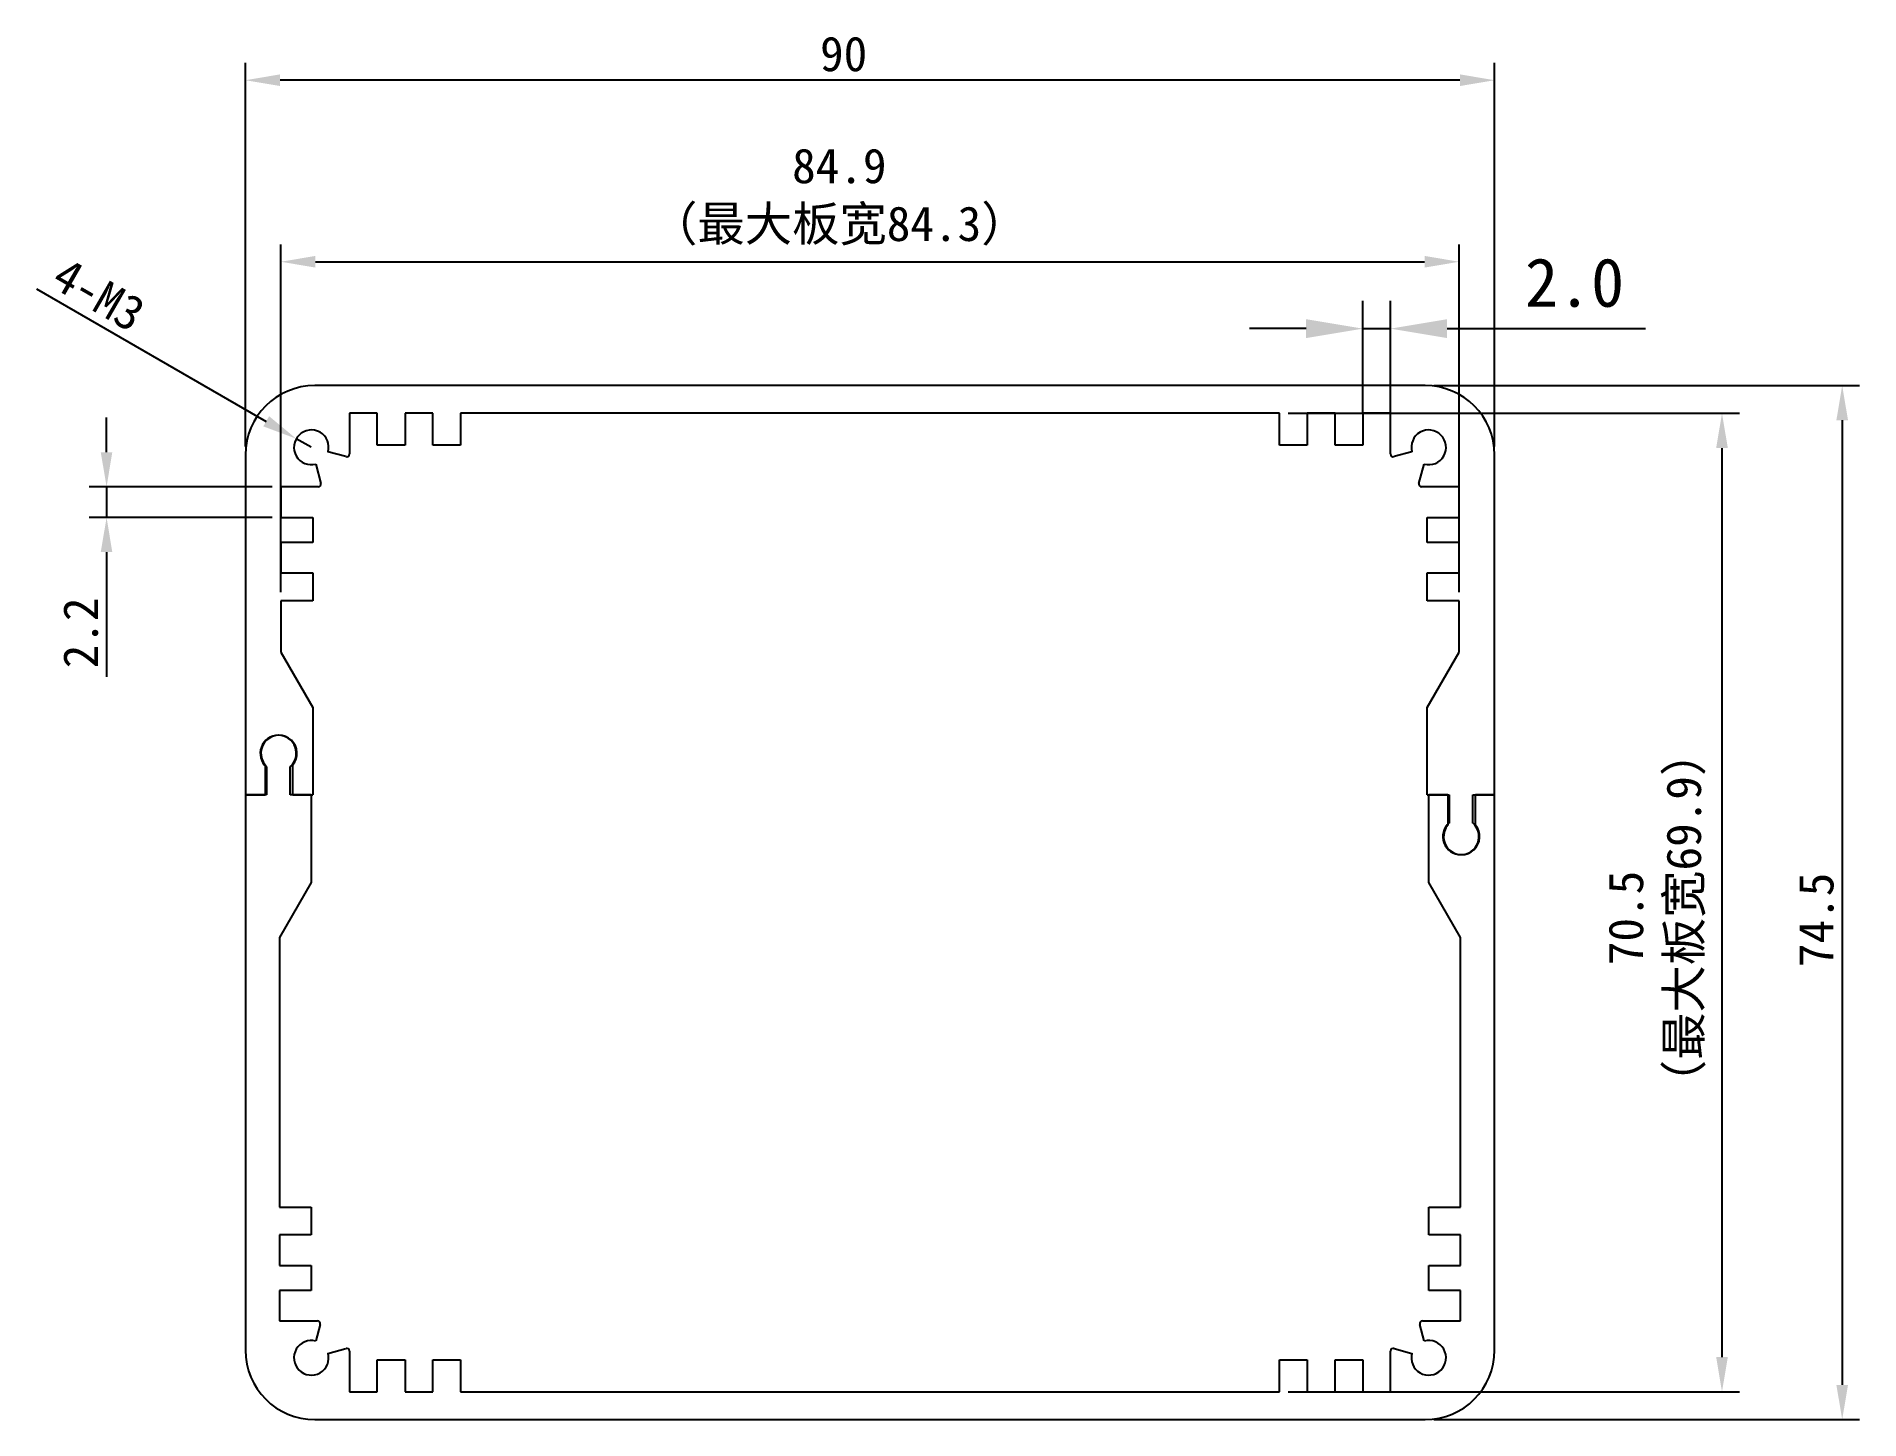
# Model space of a CAD drawing. Header units: millimetres. Extents: x 73 to 373, y 76 to 231.
# Drawn here: x 73.4 to 204.7, y 131.3 to 230.9 of the extents above; entities outside this region: 1.
import ezdxf

# ---------------------------------------------------------------- set-up
doc = ezdxf.new("R2010")
doc.units = ezdxf.units.MM
doc.header["$PDSIZE"] = -1
doc.layers.add('10', color=7, linetype='Continuous')
doc.layers.add('图框', color=179, linetype='Continuous')
doc.layers.add('文字层', color=30, linetype='Continuous', lineweight=25)
doc.styles.get("Standard").update_dxf_attribs({"font": 'simhei.ttf'})
doc.dimstyles.new('ISO-25', dxfattribs={"dimtxt": 2.5, "dimasz": 2.5, "dimexe": 1.25, "dimexo": 0.625, "dimtad": 1, "dimdec": 1, "dimdsep": 46, "dimtxsty": 'Standard', "dimcen": 2.5, "dimadec": 0, "dimazin": 0, "dimtfac": 1, "dimtdec": 1, "dimtmove": 0, "dimatfit": 3, "dimfxl": 1, "dimarcsym": 0})

# ---------------------------------------------------------------- blocks, each defined once
blk = doc.blocks.new('_D')
at = {"layer": '10', "color": 0, "lineweight": -2}
for p, q in [((174.07, 205.77), (204.74, 205.77)), ((203.49, 203.27), (203.49, 133.77)), ((174.07, 131.27), (204.74, 131.27))]:
    blk.add_line(p, q, dxfattribs=at)
at = {"layer": '10', "color": 0}
for points in [[(203.07, 203.27), (203.91, 203.27), (203.49, 205.77)], [(203.07, 133.77), (203.91, 133.77), (203.49, 131.27)]]:
    blk.add_solid(points, dxfattribs=at)
at = {"layer": 'Defpoints', "color": 0}
for p in [(173.45, 205.77), (173.45, 131.27), (203.49, 131.27)]:
    blk.add_point(p, dxfattribs=at)
at = {"layer": '10', "color": 0, "insert": (200.36, 167.27), "char_height": 2.5, "attachment_point": 2, "rotation": 90}
blk.add_mtext('74.5', dxfattribs=at)
blk = doc.blocks.new('_D_1')
at = {"layer": '10', "color": 0, "lineweight": -2}
for p, q in [((88.45, 201.39), (88.45, 229.02)), ((178.45, 201.39), (178.45, 229.02)), ((175.95, 227.77), (90.95, 227.77))]:
    blk.add_line(p, q, dxfattribs=at)
at = {"layer": '10', "color": 0}
for points in [[(90.95, 228.19), (90.95, 227.35), (88.45, 227.77)], [(175.95, 228.19), (175.95, 227.35), (178.45, 227.77)]]:
    blk.add_solid(points, dxfattribs=at)
at = {"layer": 'Defpoints', "color": 0}
for p in [(88.45, 227.77), (88.45, 200.77), (178.45, 200.77)]:
    blk.add_point(p, dxfattribs=at)
at = {"layer": '10', "color": 0, "insert": (131.55, 230.92), "char_height": 2.5, "attachment_point": 2}
blk.add_mtext('90', dxfattribs=at)
blk = doc.blocks.new('_D_2')
at = {"layer": 'Defpoints', "color": 0}
for p in [(162.95, 203.77), (162.95, 133.27), (194.83, 133.27)]:
    blk.add_point(p, dxfattribs=at)
at = {"layer": '文字层', "color": 0, "lineweight": -2}
for p, q in [((163.57, 203.77), (196.08, 203.77)), ((194.83, 201.27), (194.83, 135.77)), ((163.57, 133.27), (196.08, 133.27))]:
    blk.add_line(p, q, dxfattribs=at)
at = {"layer": '文字层', "color": 0}
for points in [[(194.41, 201.27), (195.25, 201.27), (194.83, 203.77)], [(194.41, 135.77), (195.25, 135.77), (194.83, 133.27)]]:
    blk.add_solid(points, dxfattribs=at)
at = {"layer": '文字层', "color": 0, "insert": (186.65, 167.41), "char_height": 2.5, "attachment_point": 2, "rotation": 90}
blk.add_mtext('70.5\\P（最大板宽69.9）', dxfattribs=at)
blk = doc.blocks.new('_D_3')
at = {"layer": 'Defpoints', "color": 0}
for p in [(175.9, 214.69), (91, 190.27), (175.9, 190.27)]:
    blk.add_point(p, dxfattribs=at)
at = {"layer": '文字层', "color": 0, "lineweight": -2}
for p, q in [((91, 190.89), (91, 215.94)), ((175.9, 190.89), (175.9, 215.94)), ((93.5, 214.69), (173.4, 214.69))]:
    blk.add_line(p, q, dxfattribs=at)
at = {"layer": '文字层', "color": 0}
for points in [[(93.5, 215.11), (93.5, 214.27), (91, 214.69)], [(173.4, 215.11), (173.4, 214.27), (175.9, 214.69)]]:
    blk.add_solid(points, dxfattribs=at)
at = {"layer": '文字层', "color": 0, "insert": (131.24, 222.85), "char_height": 2.5, "attachment_point": 2}
blk.add_mtext('84.9\\P（最大板宽84.3）', dxfattribs=at)
blk = doc.blocks.new('_D_4')
at = {"layer": '10', "color": 0, "lineweight": -2}
for p, q in [((78.45, 200.97), (78.45, 203.47)), ((90.37, 198.47), (77.2, 198.47)), ((78.45, 198.47), (78.45, 196.27)), ((90.37, 196.27), (77.2, 196.27)), ((78.45, 193.77), (78.45, 184.79))]:
    blk.add_line(p, q, dxfattribs=at)
at = {"layer": '10', "color": 0}
for points in [[(78.03, 200.97), (78.86, 200.97), (78.45, 198.47)], [(78.03, 193.77), (78.86, 193.77), (78.45, 196.27)]]:
    blk.add_solid(points, dxfattribs=at)
at = {"layer": 'Defpoints', "color": 0}
for p in [(78.45, 198.47), (91, 198.47), (91, 196.27)]:
    blk.add_point(p, dxfattribs=at)
at = {"layer": '10', "color": 0, "insert": (75.32, 187.95), "char_height": 2.5, "attachment_point": 2, "rotation": 90}
blk.add_mtext('2.2', dxfattribs=at)
blk = doc.blocks.new('_D_5')
at = {"layer": '10', "color": 0, "lineweight": -2}
for p, q in [((73.4, 212.75), (89.95, 203.19)), ((93.2, 201.32), (92.11, 201.94))]:
    blk.add_line(p, q, dxfattribs=at)
at = {"layer": '10', "color": 0}
blk.add_solid([(90.16, 203.56), (89.74, 202.83), (92.11, 201.94)], dxfattribs=at)
at = {"layer": 'Defpoints', "color": 0}
for p in [(92.11, 201.94), (93.2, 201.32)]:
    blk.add_point(p, dxfattribs=at)
at = {"layer": '10', "color": 0, "insert": (77.89, 212.32), "char_height": 2.5, "attachment_point": 5, "rotation": 330}
blk.add_mtext('4-M3', dxfattribs=at)
blk = doc.blocks.new('*D12')
at = {"color": 0, "lineweight": -2}
for p, q in [((168.95, 203.77), (168.95, 211.87)), ((170.95, 203.77), (170.95, 211.87)), ((164.87, 209.87), (160.79, 209.87)), ((168.95, 209.87), (170.95, 209.87)), ((175.03, 209.87), (189.31, 209.87))]:
    blk.add_line(p, q, dxfattribs=at)
at = {"color": 0}
for points in [[(164.87, 210.55), (164.87, 209.19), (168.95, 209.87)], [(175.03, 210.55), (175.03, 209.19), (170.95, 209.87)]]:
    blk.add_solid(points, dxfattribs=at)
at = {"layer": 'Defpoints', "color": 0}
for p in [(170.95, 209.87), (168.95, 203.77), (170.95, 203.77)]:
    blk.add_point(p, dxfattribs=at)
at = {"color": 0, "insert": (184.21, 213.17), "char_height": 3.5, "attachment_point": 5}
blk.add_mtext('2.0', dxfattribs=at)

msp = doc.modelspace()

# ---------------------------------------------------------------- hatches: boundary and pattern name
at = {"layer": '图框'}
h = msp.add_hatch(dxfattribs=at)
h.set_pattern_fill('ANSI31', color=166, style=0)
edge = h.paths.add_edge_path(flags=0)
edge.add_line((369.07, 76.01), (369.45, 75.51))
edge.add_line((369.45, 75.51), (371.84, 75.51))
edge.add_spline(control_points=[(371.84, 75.51), (371.89, 75.57), (371.95, 75.64), (372.01, 75.72), (372.07, 75.79), (372.13, 75.88), (372.19, 75.97)], knot_values=[0, 0, 0, 0, 1, 2, 3, 4, 4, 4, 4], weights=[1, 1, 1, 1, 1, 1, 1], degree=3, periodic=0)
edge.add_line((372.19, 75.97), (372.51, 76.39))
edge.add_line((372.51, 76.39), (368.76, 76.39))
edge.add_line((368.76, 76.39), (369.07, 76.01))

# ---------------------------------------------------------------- linework, layer by layer
at = {"color": 7, "linetype": 'Continuous', "lineweight": 25}
for p, q in [((173.45, 205.77), (93.45, 205.77)), ((97.95, 203.77), (95.95, 203.77)), ((95.95, 203.77), (95.95, 200.84)), ((97.95, 201.47), (97.95, 203.77)), ((101.95, 203.77), (99.95, 203.77)), ((99.95, 203.77), (99.95, 201.47)), ((101.95, 201.47), (101.95, 203.77)), ((162.95, 203.77), (103.95, 203.77)), ((103.95, 203.77), (103.95, 201.47)), ((162.95, 201.47), (162.95, 203.77)), ((166.95, 203.77), (164.95, 203.77)), ((164.95, 203.77), (164.95, 201.47)), ((166.95, 201.47), (166.95, 203.77)), ((170.95, 203.77), (168.95, 203.77)), ((168.95, 203.77), (168.95, 201.47)), ((170.95, 200.84), (170.95, 203.77)), ((95.69, 200.65), (94.4, 201)), ((99.95, 201.47), (97.95, 201.47)), ((103.95, 201.47), (101.95, 201.47)), ((164.95, 201.47), (162.95, 201.47)), ((168.95, 201.47), (166.95, 201.47)), ((172.49, 201), (171.2, 200.65)), ((88.45, 200.77), (88.45, 176.27)), ((93.52, 200.11), (93.89, 198.72)), ((173, 198.72), (173.37, 200.11)), ((178.45, 176.27), (178.45, 200.77)), ((93.7, 198.47), (91, 198.47)), ((91, 198.47), (91, 196.27)), ((175.9, 198.47), (173.19, 198.47)), ((175.9, 196.27), (175.9, 198.47)), ((91, 196.27), (93.3, 196.27)), ((93.3, 196.27), (93.3, 194.47)), ((173.6, 196.27), (175.9, 196.27)), ((173.6, 194.47), (173.6, 196.27)), ((93.3, 194.47), (91, 194.47)), ((91, 194.47), (91, 192.27)), ((175.9, 194.47), (173.6, 194.47)), ((175.9, 192.27), (175.9, 194.47)), ((91, 192.27), (93.3, 192.27)), ((93.3, 192.27), (93.3, 190.27)), ((173.6, 192.27), (175.9, 192.27)), ((173.6, 190.27), (173.6, 192.27)), ((93.3, 190.27), (91, 190.27)), ((91, 190.27), (91, 186.55)), ((175.9, 190.27), (173.6, 190.27)), ((175.9, 186.55), (175.9, 190.27)), ((91, 186.55), (93.3, 182.57)), ((173.6, 182.57), (175.9, 186.55)), ((93.3, 182.57), (93.3, 176.27)), ((173.6, 176.27), (173.6, 182.57)), ((89.87, 178.44), (89.87, 176.27)), ((89.97, 178.29), (89.97, 176.27)), ((91.67, 176.27), (91.67, 178.29)), ((91.87, 176.27), (91.87, 178.44)), ((88.45, 176.27), (88.45, 136.27)), ((89.97, 176.27), (88.45, 176.27)), ((88.45, 176.27), (89.87, 176.27)), ((93.2, 176.27), (91.67, 176.27)), ((91.87, 176.27), (93.3, 176.27)), ((93.2, 176.27), (93.2, 169.97)), ((173.6, 176.27), (175.17, 176.27)), ((173.7, 169.97), (173.7, 176.27)), ((175.07, 176.27), (173.7, 176.27)), ((175.07, 176.27), (175.07, 174.1)), ((175.17, 176.27), (175.17, 174.25)), ((176.87, 174.25), (176.87, 176.27)), ((176.87, 176.27), (178.45, 176.27)), ((177.07, 174.1), (177.07, 176.27)), ((178.45, 176.27), (177.07, 176.27)), ((178.45, 136.27), (178.45, 176.27)), ((93.2, 169.97), (90.9, 165.99)), ((176, 165.99), (173.7, 169.97)), ((90.9, 165.99), (90.9, 146.57)), ((176, 146.57), (176, 165.99)), ((90.9, 146.57), (93.2, 146.57)), ((93.2, 146.57), (93.2, 144.57)), ((173.7, 146.57), (176, 146.57)), ((173.7, 144.57), (173.7, 146.57)), ((93.2, 144.57), (90.9, 144.57)), ((90.9, 144.57), (90.9, 142.37)), ((176, 144.57), (173.7, 144.57)), ((176, 142.37), (176, 144.57)), ((90.9, 142.37), (93.2, 142.37)), ((93.2, 142.37), (93.2, 140.57)), ((173.7, 142.37), (176, 142.37)), ((173.7, 140.57), (173.7, 142.37)), ((93.2, 140.57), (90.9, 140.57)), ((90.9, 140.57), (90.9, 138.37)), ((176, 140.57), (173.7, 140.57)), ((176, 138.37), (176, 140.57)), ((90.9, 138.37), (93.65, 138.37)), ((93.84, 138.12), (93.52, 136.93)), ((173.37, 136.93), (173.05, 138.12)), ((173.25, 138.37), (176, 138.37)), ((94.4, 136.04), (95.69, 136.39)), ((95.95, 136.2), (95.95, 133.27)), ((97.95, 133.27), (97.95, 135.57)), ((97.95, 135.57), (99.95, 135.57)), ((99.95, 135.57), (99.95, 133.27)), ((101.95, 133.27), (101.95, 135.57)), ((101.95, 135.57), (103.95, 135.57)), ((103.95, 135.57), (103.95, 133.27)), ((162.95, 133.27), (162.95, 135.57)), ((162.95, 135.57), (164.95, 135.57)), ((164.95, 135.57), (164.95, 133.27)), ((166.95, 133.27), (166.95, 135.57)), ((166.95, 135.57), (168.95, 135.57)), ((168.95, 135.57), (168.95, 133.27)), ((170.95, 133.27), (170.95, 136.2)), ((171.2, 136.39), (172.49, 136.04)), ((95.95, 133.27), (97.95, 133.27)), ((99.95, 133.27), (101.95, 133.27)), ((103.95, 133.27), (162.95, 133.27)), ((164.95, 133.27), (166.95, 133.27)), ((168.95, 133.27), (170.95, 133.27)), ((93.45, 131.27), (173.45, 131.27))]:
    msp.add_line(p, q, dxfattribs=at)
for centre, radius, start, end in [((93.45, 200.77), 5, 90, 180), ((173.45, 200.77), 5, 0, 90), ((93.2, 201.32), 1.25, 345, 285), ((173.7, 201.32), 1.25, 255, 195), ((95.75, 200.84), 0.2, 255, 0), ((171.15, 200.84), 0.2, 180, 285), ((93.7, 198.67), 0.2, 270, 15), ((173.19, 198.67), 0.2, 165, 270), ((90.82, 179.27), 1.3, 310.8322, 229.1678), ((90.87, 179.27), 1.3, 320.2849, 219.7151), ((176.02, 173.27), 1.3, 130.8322, 49.1678), ((176.07, 173.27), 1.3, 140.2849, 39.7151), ((93.65, 138.17), 0.2, 345, 90), ((173.25, 138.17), 0.2, 90, 195), ((93.2, 135.72), 1.25, 75, 15), ((173.7, 135.72), 1.25, 165, 105), ((93.45, 136.27), 5, 180, 270), ((95.75, 136.2), 0.2, 0, 105), ((171.15, 136.2), 0.2, 75, 180), ((173.45, 136.27), 5, 270, 0)]:
    msp.add_arc(centre, radius, start, end, dxfattribs=at)

# ---------------------------------------------------------------- dimensions: what is measured, and where the dimension line sits
dim = msp.add_linear_dim(base=(170.95, 209.87), p1=(168.95, 203.77), p2=(170.95, 203.77), dimstyle='ISO-25', override={"dimtxt": 3.5, "dimasz": 4.08, "dimexe": 2, "dimexo": 0, "dimgap": 1.524, "dimtih": 1, "dimtoh": 1, "dimzin": 0, "dimadec": 2, "dimtzin": 0})
dim.commit()
dim.dimension.update_dxf_attribs({"geometry": '*D12', "text_midpoint": (184.21, 213.17)})
at = {"layer": '10'}
dim = msp.add_linear_dim(base=(88.45, 227.77), p1=(178.45, 200.77), p2=(88.45, 200.77), dimstyle='ISO-25', dxfattribs=at)
dim.commit()
dim.dimension.update_dxf_attribs({"geometry": '_D_1', "text_midpoint": (131.55, 227.77), "dimtype": 160})
dim = msp.add_radius_dim(center=(93.2, 201.32), mpoint=(92.11, 201.94), text='4-M3', dimstyle='ISO-25', dxfattribs=at)
dim.commit()
dim.dimension.update_dxf_attribs({"geometry": '_D_5', "text_midpoint": (76.96, 210.7), "dimtype": 164})
for base, p1, p2, picture, middle in [((203.49, 131.27), (173.45, 205.77), (173.45, 131.27), '_D', (203.49, 167.27)), ((78.45, 198.47), (91, 196.27), (91, 198.47), '_D_4', (78.45, 187.95))]:
    dim = msp.add_linear_dim(base=base, p1=p1, p2=p2, angle=90, dimstyle='ISO-25', dxfattribs=at)
    dim.commit()
    dim.dimension.update_dxf_attribs({"geometry": picture, "text_midpoint": middle, "dimtype": 160})
at = {"layer": '文字层'}
dim = msp.add_linear_dim(base=(175.9, 214.69), p1=(91, 190.27), p2=(175.9, 190.27), text='<>\\P（最大板宽84.3）', dimstyle='ISO-25', dxfattribs=at)
dim.commit()
dim.dimension.update_dxf_attribs({"geometry": '_D_3', "text_midpoint": (131.24, 214.69), "dimtype": 160})
dim = msp.add_linear_dim(base=(194.83, 133.27), p1=(162.95, 203.77), p2=(162.95, 133.27), angle=90, text='<>\\P（最大板宽69.9）', dimstyle='ISO-25', dxfattribs=at)
dim.commit()
dim.dimension.update_dxf_attribs({"geometry": '_D_2', "text_midpoint": (194.83, 167.41), "dimtype": 160})

doc.saveas('drawing.dxf')
